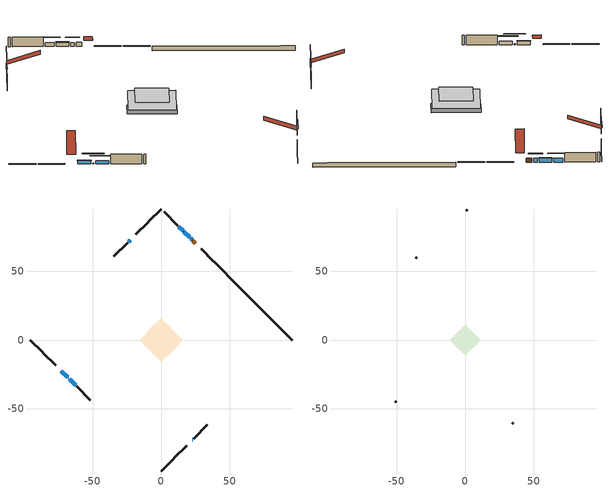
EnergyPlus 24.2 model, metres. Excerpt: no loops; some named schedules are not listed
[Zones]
conditioned space
 floor outside (Floor1 construction): -3.21,0 0,3.21 3.21,0 0,-3.21 z0.92
 floor adiabatic (AdiabaticFloorConstruction): -15.75,0 0,15.75 15.75,0 0,-15.75 z3.36
 floor foundation (Slab1 construction): -11.8,4.73 -4.73,11.8 11.8,-4.73 4.73,-11.8 z-1.37
 wall outside (RimJoist1 construction): 0,-95.43 8.98,-86.45 / -95.43,0 -86.45,-8.98 / 0,95.43 -8.98,86.45 / 47.58,47.86 38.59,56.84 z0.92:1.22
 wall outside (RimJoist2 construction): 9.64,-85.79 18.49,-76.94 / -85.79,-9.64 -76.94,-18.49 / -9.64,85.79 -18.49,76.94 / 37.93,57.5 29.08,66.35 z0.92:1.22
 wall outside (AdiabaticWallConstruction 1): 24.88,70.56 23.07,72.37 z0.92:2.95
 wall outside (AdiabaticWallConstruction): 22.41,73.02 21.37,74.06 / 20.71,74.72 16.56,78.88 / 15.9,79.53 12.78,82.65 z0.92:2.86; -72.73,-22.7 -68.29,-27.14 / -66.79,-28.65 -62.35,-33.09 z0.92:2.58; 22.7,-72.73 22.9,-72.54 / -67.64,-27.79 -67.44,-27.99 z0.92:1.29; -22.7,72.73 -23.79,71.64 z0.92:2.96
 wall outside (Wall1 construction): 23.55,-71.88 33.66,-61.77 / -61.69,-33.74 -51.58,-43.86 / -24.45,70.98 -34.56,60.87 / 12.13,83.31 2.01,93.42 z0.92:5.8
 wall foundation (FoundationWall1 construction): 48.23,47.2,-1.37 48.23,47.2,0.92 90.71,4.72,0.92 90.71,4.72,0.89 95.43,0,0.89 95.43,0,-1.37
 window (WindowConstruction): 22.41,73.02 21.37,74.06 z0.92:2.86
 window (WindowConstruction 4): 20.71,74.72 16.56,78.88 z0.92:2.86
 window (WindowConstruction 5): -72.73,-22.7 -68.29,-27.14 z0.92:2.58
 window (WindowConstruction 1): 15.9,79.53 12.78,82.65 z0.92:2.86
 window (WindowConstruction 6): 22.7,-72.73 22.9,-72.54 z0.92:1.28
 window (WindowConstruction 7): -67.64,-27.8 -67.44,-27.99 z0.92:1.28
 window (WindowConstruction 2): -22.7,72.73 -23.79,71.64 z0.92:2.96
 window (WindowConstruction 3): -66.79,-28.65 -62.35,-33.09 z0.92:2.58
 door (Door): 24.88,70.56 23.07,72.37 z0.92:2.95
 ceiling adiabatic (AdiabaticFloorConstruction): 0,-15.75 15.75,0 0,15.75 -15.75,0 z3.36
attic - vented
 floor to conditioned space (Floor2 construction Reversed): -11.28,0 0,11.28 11.28,0 0,-11.28 z5.8
 wall outside (Wall3 construction): 34.32,-61.11 35.02,-60.41 / -50.92,-44.51 -50.22,-45.21 / -35.22,60.21 -35.92,59.51 / 1.36,94.08 0.66,94.78 z0.92:5.8
 roof outside (Roof1 construction): 22.04,-73.39,5.8 11.06,-62.4,10.98 8.16,-65.3,10.98 19.15,-76.28,5.8; -73.39,-22.04,5.8 -62.4,-11.06,10.98 -65.3,-8.16,10.98 -76.28,-19.15,5.8; -22.04,73.39,5.8 -11.06,62.4,10.98 -8.16,65.3,10.98 -19.15,76.28,5.8; 25.53,69.9,5.8 14.54,58.91,10.98 17.44,56.02,10.98 28.43,67.01,5.8
shading: 19.5,75.93 24.28,71.16 24.57,71.45 19.79,76.22 z5.5; 16.42,79.02 20.86,74.58 21.15,74.87 16.71,79.31 z3.06; -68.15,-27.28 -72.87,-22.56 -73.17,-22.85 -68.44,-27.57 z2.78; 10.92,84.52 17.77,77.67 18.06,77.96 11.21,84.81 z5.5; 26.49,-68.95 19.11,-76.32 19.4,-76.62 26.78,-69.24 z6.36; -63.85,-31.58 -71.23,-24.2 -71.52,-24.5 -64.14,-31.88 z6.36; -25.66,69.77 -20.83,74.6 -21.13,74.89 -25.95,70.06 z5.6; -60.48,-34.95 -68.65,-26.78 -68.94,-27.07 -60.77,-35.24 z5.22
[Building]
Building 1: Terrain=Suburbs
[Site:Location]
Winnipeg Intl AP_MB: Latitude {deg}=49.91; Longitude {deg}=-97.24; Time Zone {hr}=-6; Elevation {m}=239; Keep Site Location Information=Yes
[Site:GroundTemperature:Shallow]
-2.46526, -5.11642, -5.32873, -4.07063, 0.979979, 6.00706, 10.3653, 13.1261, 13.3606, 11.1152, 6.8681, 1.99523
[Site:WaterMainsTemperature]
Calculation Method=Schedule; Temperature Schedule=mains temperature schedule
[Material] Roughness=Rough; Thermal Absorptance=0.9
Name | Thickness {m} | Conductivity {W/m-K} | Density {kg/m3} | Specific Heat {J/kg-K} | Solar Absorptance | Visible Absorptance
asphalt or fiberglass shingles | 0.00635 | 0.162714 | 1121.4 | 1465.45 | 0.84 | 0.84
ceiling loosefill ins | 0.254 | 0.0480833 | 16.02 | 1046.75 | 0.7 | 0.7
ceiling stud and cavity | 0.1397 | 0.127347 | 65.682 | 1177.47 | 0.7 | 0.7
concrete 4.0 in. | 0.1016 | 1.803125 | 2242.8 | 837.4 | 0.7 | 0.7
concrete 8.0 in. | 0.2032 | 1.803125 | 2242.8 | 837.4 | 0.7 | 0.7
door material | 0.04445 | 0.053851 | 512.64 | 1214.23 | 0.7 | 0.7
exterior vertical ins | 0.0457286 | 0.029427 | 32.04 | 1214.23 | 0.7 | 0.7
floor covering | 0.0127 | 0.0433444 | 54.468 | 1339.84 | 0.6 | 0.6
floor rigid ins; wall rigid ins | 0.051816 | 0.029427 | 32.04 | 1214.23 | 0.7 | 0.7
floor rigid ins 1; wall rigid ins 1 | 0.512978 | 0.029427 | 32.04 | 1214.23 | 0.7 | 0.7
floor stud and cavity | 0.1397 | 0.0889238 | 92.3553 | 1139.71 | 0.7 | 0.7
floor stud and cavity 1 | 0.1397 | 1.75129 | 37.0049 | 1207.88 | 0.7 | 0.7
furniture material conditioned space 1 | 0.1524 | 0.115458 | 640.8 | 1214.23 | 0.6 | 0.6
gypsum board | 0.0127 | 0.160291 | 801 | 837.4 | 0.6 | 0.6
gypsum board 1 | 0.0127 | 0.160291 | 801 | 837.4 | 0.7 | 0.7
osb sheathing 0.5 in. | 0.0127 | 0.115458 | 512.64 | 1214.23 | 0.7 | 0.7
osb sheathing 0.75 in. | 0.01905 | 0.115458 | 512.64 | 1214.23 | 0.7 | 0.7
osb sheathing 2.0 in. | 0.0508 | 0.115458 | 512.64 | 1214.23 | 0.7 | 0.7
rim joist stud and cavity | 0.0508 | 0.0451784 | 125.044 | 1163.47 | 0.6 | 0.6
rim joist stud and cavity 1 | 0.0508 | 0.0290657 | 125.044 | 1163.47 | 0.6 | 0.6
wall stud and cavity | 0.1397 | 0.21045 | 139.0536 | 1170.24 | 0.7 | 0.7
wall stud and cavity 1 | 0.0889 | 6.1454 | 50.32683 | 1063.81 | 0.6 | 0.6
wall stud and cavity 2 | 0.0889 | 0.380278 | 52.3479 | 1209.89 | 0.7 | 0.7
wall stud and cavity 3 | 0.0889 | 0.391764 | 83.0341 | 1211.67 | 0.7 | 0.7
wood siding | 0.0254 | 0.102417 | 544.68 | 1172.36 | 0.4 | 0.4
wood siding 1 | 0.00254 | 0.102417 | 544.68 | 1172.36 | 0.4 | 0.4
wood siding 2; wood siding 3; wood siding 4 | 0.0254 | 0.102417 | 544.68 | 1172.36 | 0.7 | 0.7
[WindowMaterial:SimpleGlazingSystem]
Name | U-Factor {W/m2-K} | Solar Heat Gain Coefficient
WindowMaterial | 1.6188 | 0.58
WindowMaterial 1 | 1.70567 | 0.58
WindowMaterial 2 | 1.69375 | 0.58
WindowMaterial 3 | 1.745985 | 0.57
WindowMaterial 4 | 3.250655 | 0.43
[Construction]
AdiabaticFloorConstruction: floor stud and cavity 1, floor rigid ins 1, osb sheathing 0.75 in., floor covering
AdiabaticWallConstruction: wood siding 3, wall rigid ins 1, wall stud and cavity 2, gypsum board
AdiabaticWallConstruction 1: wood siding 4, wall rigid ins 1, wall stud and cavity 2, gypsum board
Door: door material
Floor1 construction: floor stud and cavity, floor rigid ins, osb sheathing 0.75 in., floor covering
Floor2 construction Reversed: gypsum board, ceiling stud and cavity, ceiling loosefill ins
FoundationWall1 construction: concrete 8.0 in., gypsum board 1
furniture construction conditioned space 1: furniture material conditioned space 1
PartitionWallConstruction: gypsum board, wall stud and cavity 3, gypsum board
RimJoist1 construction: wood siding 2, osb sheathing 2.0 in., rim joist stud and cavity
RimJoist2 construction: wood siding 2, osb sheathing 2.0 in., rim joist stud and cavity 1
Roof1 construction: asphalt or fiberglass shingles
Slab1 construction: concrete 4.0 in.
Wall1 construction: wood siding, wall rigid ins, osb sheathing 0.5 in., wall stud and cavity, gypsum board
Wall3 construction: wood siding 1, wall stud and cavity 1
WindowConstruction: WindowMaterial
WindowConstruction 1; WindowConstruction 4: WindowMaterial 1
WindowConstruction 2: WindowMaterial 2
WindowConstruction 3; WindowConstruction 5: WindowMaterial 3
WindowConstruction 6; WindowConstruction 7: WindowMaterial 4
[Zone] Multiplier=1; Part of Total Floor Area=Yes
Name | Volume {m3}
attic - vented | 214.047
conditioned space | 1825.1
[Space]
Name | Zone | Volume {m3}
attic - vented 1 | attic - vented | 214.047
conditioned space 1 | conditioned space | 1825.1
[ZoneInfiltration:EffectiveLeakageArea]
infil attic - vented 1: Zone or Space=attic - vented 1; Schedule=Always On Discrete; Effective Air Leakage Area {cm2}=8485; Stack Coefficient=0.000699329; Wind Coefficient=1.78674e-05
[ZoneMixing]
whole house fan mix: Zone or Space=attic - vented; Schedule=Always On Continuous; Design Flow Rate Calculation Method=Flow/Zone; Design Flow Rate {m3/s}=0; Source Zone or Space=conditioned space
[SurfaceProperty:ExposedFoundationPerimeter]
Slab1: Exposed Perimeter Calculation Method=TotalExposedPerimeter; Total Exposed Perimeter {m}=66.751
[InternalMass] Zone or ZoneList=conditioned space; Space or SpaceList=conditioned space 1
Name | Construction | Surface Area {m2}
furniture mass conditioned space 1 | furniture construction conditioned space 1 | 300.252
partition wall mass | PartitionWallConstruction | 750.63
[Lights]
interior lighting: Zone or ZoneList or Space or SpaceList=conditioned space 1; Schedule=interior lighting schedule; Design Level Calculation Method=LightingLevel; Lighting Level {W}=343.2; Return Air Fraction=0; Fraction Radiant=0.6; Fraction Visible=0.2; Fraction Replaceable=1
[People]
occupants: Zone or ZoneList or Space or SpaceList=conditioned space 1; Number of People Schedule=occupants schedule; Number of People Calculation Method=People; Number of People=3; Fraction Radiant=0.314171; Sensible Heat Fraction=0.56303; Activity Level Schedule=occupants activity schedule; Carbon Dioxide Generation Rate {m3/s-W}=0; Enable ASHRAE 55 Comfort Warnings=No; Mean Radiant Temperature Calculation Type=EnclosureAveraged
[ElectricEquipment] Zone or ZoneList or Space or SpaceList=conditioned space 1; Design Level Calculation Method=EquipmentLevel
Name | Schedule | Design Level {W} | Fraction Latent | Fraction Radiant | Fraction Lost
clothes dryer | clothes dryer schedule | 140.772 | 0.015 | 0.081 | 0.85
clothes washer | clothes washer schedule | 32.1985 | 0.03 | 0.162 | 0.7
cooking range | cooking range schedule | 215.147 | 0.08 | 0.432 | 0.2
dishwasher | dishwasher schedule | 66.8632 | 0.3 | 0.18 | 0.4
fridge | fridge schedule | 72.9452 | 0 | 0.6 | 0
mech vent house fan | mech vent house fan schedule | 22.7 | 0 | 0 | 1
mech vent house fan cfis | mech vent house fan cfis schedule | 0 | 0 | 0 | 0
misc plug loads | misc plug loads schedule | 494.7 | 0.045 | 0.513 | 0.1
whole house fan | Always On Discrete | 0 | 0 | 0 | 1
[OtherEquipment] Zone or ZoneList or Space or SpaceList=conditioned space 1; Design Level Calculation Method=EquipmentLevel
Name | Fuel Type | Schedule | Design Level {W} | Fraction Latent | Fraction Radiant | Fraction Lost
clothes dryer 1 | Electricity | clothes dryer schedule | 0 | 0.015 | 0.081 | 0.85
cooking range 1 | Electricity | cooking range schedule | 0 | 0.08 | 0.432 | 0.2
general water use latent | None | general water use schedule | 62.594 | 1 | 0 | 0
general water use sensible | None | general water use schedule | -61.6891 | 0 | 0.6 | 0
mech vent house fan latent load | None | Always On Discrete | 0 | 1 | 0 | 0
mech vent house fan sensible load | None | Always On Discrete | 0 | 0 | 0 | 0
water heater energy adjustment1 | NaturalGas | Always On Discrete | 0.01 | 0 | 0 | 1
[ZoneInfiltration:DesignFlowRate] Zone or ZoneList or Space or SpaceList=conditioned space 1; Schedule=Always On Discrete; Design Flow Rate Calculation Method=Flow/Zone; Design Flow Rate {m3/s}=0
infil flow; natural vent flow; whole house fan flow
[AvailabilityManager:Scheduled]
central ac and furnace airloop Availability Manager: Schedule=Always On Discrete
[Foundation:Kiva]
Foundation Kiva 1: Initial Indoor Air Temperature {C}=21; Wall Height Above Grade {m}=0.919978; Wall Depth Below Slab {m}=0.2032; Custom Block Material Name 1=exterior vertical ins; Custom Block Depth 1 {m}=2.28999; Custom Block X Position 1 {m}=0.2159; Custom Block Z Position 1 {m}=0
[Foundation:Kiva:Settings]
Soil Conductivity {W/m-K}=0.849921; Soil Density {kg/m3}=1842.3; Soil Specific Heat {J/kg-K}=418.7; Ground Solar Absorptivity=0.9; Ground Thermal Absorptivity=0.9; Ground Surface Roughness {m}=0.03; Far-Field Width {m}=40; Deep-Ground Boundary Condition=ZeroFlux; Deep-Ground Depth {m}=40; Minimum Cell Dimension {m}=0.2; Maximum Cell Growth Coefficient=3; Simulation Timestep=Timestep
[Exterior:Lights]
exterior lighting: Schedule=exterior lighting schedule; Design Level {W}=75.6
[EnergyManagementSystem:GlobalVariable]
central_ac_and_furnace_airloop_Fan_RTF
infil_program_Qfan
infil_program_Qinf
natural_vent_program_Qnv
natural_vent_program_Qwhf
[EnergyManagementSystem:Sensor]
Name | Output:Variable or Output:Meter Index Key | Output:Variable or Output:Meter
airflow_gain | infil flow | Infiltration Sensible Heat Gain Energy
airflow_gain_1 | natural vent flow | Infiltration Sensible Heat Gain Energy
airflow_gain_2 | whole house fan flow | Infiltration Sensible Heat Gain Energy
airflow_loss | infil flow | Infiltration Sensible Heat Loss Energy
airflow_loss_1 | natural vent flow | Infiltration Sensible Heat Loss Energy
airflow_loss_2 | whole house fan flow | Infiltration Sensible Heat Loss Energy
clg_load_cond |  | Cooling:EnergyTransfer:Zone:CONDITIONED SPACE
clg_sp_s; clg_sp_s_1 | cooling setpoint | Schedule Value
clothes_dryer_exhaust_0_sch_s | clothes dryer exhaust 0 schedule | Schedule Value
cool_season | cooling season schedule | Schedule Value
htg_load_cond |  | Heating:EnergyTransfer:Zone:CONDITIONED SPACE
htg_sp_s; htg_sp_s_1 | heating setpoint | Schedule Value
ig_ee_conv | clothes dryer | Electric Equipment Convective Heating Energy
ig_ee_conv_2 | cooking range | Electric Equipment Convective Heating Energy
ig_ee_conv_4 | fridge | Electric Equipment Convective Heating Energy
ig_ee_conv_5 | misc plug loads | Electric Equipment Convective Heating Energy
ig_ee_conv_6 | whole house fan | Electric Equipment Convective Heating Energy
ig_ee_rad | clothes dryer | Electric Equipment Radiant Heating Energy
ig_ee_rad_2 | cooking range | Electric Equipment Radiant Heating Energy
ig_ee_rad_4 | fridge | Electric Equipment Radiant Heating Energy
ig_ee_rad_5 | misc plug loads | Electric Equipment Radiant Heating Energy
ig_ee_rad_6 | whole house fan | Electric Equipment Radiant Heating Energy
ig_lgt_conv | interior lighting | Lights Convective Heating Energy
ig_lgt_rad | interior lighting | Lights Radiant Heating Energy
ig_lgt_vis | interior lighting | Lights Visible Radiation Heating Energy
ig_oe_conv | clothes dryer 1 | Other Equipment Convective Heating Energy
ig_oe_conv_1 | cooking range 1 | Other Equipment Convective Heating Energy
ig_oe_conv_2 | general water use latent | Other Equipment Convective Heating Energy
ig_oe_conv_3 | general water use sensible | Other Equipment Convective Heating Energy
ig_oe_conv_4 | water heater energy adjustment1 | Other Equipment Convective Heating Energy
ig_oe_rad | clothes dryer 1 | Other Equipment Radiant Heating Energy
ig_oe_rad_1 | cooking range 1 | Other Equipment Radiant Heating Energy
ig_oe_rad_2 | general water use latent | Other Equipment Radiant Heating Energy
ig_oe_rad_3 | general water use sensible | Other Equipment Radiant Heating Energy
ig_oe_rad_4 | water heater energy adjustment1 | Other Equipment Radiant Heating Energy
ig_ppl_conv | occupants | People Convective Heating Energy
ig_ppl_rad | occupants | People Radiant Heating Energy
im_conv | furniture mass conditioned space 1 | Surface Inside Face Convection Heat Gain Energy
im_conv_1 | partition wall mass | Surface Inside Face Convection Heat Gain Energy
im_ig | furniture mass conditioned space 1 | Surface Inside Face Internal Gains Radiation Heat Gain Energy
im_ig_1 | partition wall mass | Surface Inside Face Internal Gains Radiation Heat Gain Energy
im_lgt | furniture mass conditioned space 1 | Surface Inside Face Lights Radiation Heat Gain Energy
im_lgt_1 | partition wall mass | Surface Inside Face Lights Radiation Heat Gain Energy
im_sol | furniture mass conditioned space 1 | Surface Inside Face Solar Radiation Heat Gain Energy
im_sol_1 | partition wall mass | Surface Inside Face Solar Radiation Heat Gain Energy
im_surf | furniture mass conditioned space 1 | Surface Inside Face Net Surface Thermal Radiation Heat Gain Energy
im_surf_1 | partition wall mass | Surface Inside Face Net Surface Thermal Radiation Heat Gain Energy
mv_conv | mech vent house fan | Electric Equipment Convective Heating Energy
mv_conv_1 | mech vent house fan cfis | Electric Equipment Convective Heating Energy
mv_conv_2 | mech vent house fan latent load | Other Equipment Convective Heating Energy
mv_conv_3 | mech vent house fan sensible load | Other Equipment Convective Heating Energy
mv_rad | mech vent house fan | Electric Equipment Radiant Heating Energy
mv_rad_1 | mech vent house fan cfis | Electric Equipment Radiant Heating Energy
mv_rad_2 | mech vent house fan latent load | Other Equipment Radiant Heating Energy
mv_rad_3 | mech vent house fan sensible load | Other Equipment Radiant Heating Energy
natural_vent_s | natural vent schedule | Schedule Value
out_pb_s |  | Site Outdoor Air Barometric Pressure
out_wt_s |  | Site Outdoor Air Humidity Ratio
site_vw_s |  | Site Wind Speed
ss_back_out | Window1 | Surface Window Shortwave from Zone Back Out Window Heat Transfer Rate
ss_back_out_1 | Window11 | Surface Window Shortwave from Zone Back Out Window Heat Transfer Rate
ss_back_out_2 | Window15 | Surface Window Shortwave from Zone Back Out Window Heat Transfer Rate
ss_back_out_3 | Window2 | Surface Window Shortwave from Zone Back Out Window Heat Transfer Rate
ss_back_out_4 | Window20 | Surface Window Shortwave from Zone Back Out Window Heat Transfer Rate
ss_back_out_5 | Window21 | Surface Window Shortwave from Zone Back Out Window Heat Transfer Rate
ss_back_out_6 | Window5 | Surface Window Shortwave from Zone Back Out Window Heat Transfer Rate
ss_back_out_7 | Window6 | Surface Window Shortwave from Zone Back Out Window Heat Transfer Rate
ss_conv | Door1 | Surface Inside Face Convection Heat Gain Energy
ss_conv_1 | Window1 | Surface Inside Face Convection Heat Gain Energy
ss_conv_2 | Window11 | Surface Inside Face Convection Heat Gain Energy
ss_conv_3 | Window15 | Surface Inside Face Convection Heat Gain Energy
ss_conv_4 | Window2 | Surface Inside Face Convection Heat Gain Energy
ss_conv_5 | Window20 | Surface Inside Face Convection Heat Gain Energy
ss_conv_6 | Window21 | Surface Inside Face Convection Heat Gain Energy
ss_conv_7 | Window5 | Surface Inside Face Convection Heat Gain Energy
ss_conv_8 | Window6 | Surface Inside Face Convection Heat Gain Energy
ss_ig | Door1 | Surface Inside Face Internal Gains Radiation Heat Gain Energy
ss_ig_1 | Window1 | Surface Inside Face Internal Gains Radiation Heat Gain Energy
ss_ig_2 | Window11 | Surface Inside Face Internal Gains Radiation Heat Gain Energy
ss_ig_3 | Window15 | Surface Inside Face Internal Gains Radiation Heat Gain Energy
ss_ig_4 | Window2 | Surface Inside Face Internal Gains Radiation Heat Gain Energy
ss_ig_5 | Window20 | Surface Inside Face Internal Gains Radiation Heat Gain Energy
ss_ig_6 | Window21 | Surface Inside Face Internal Gains Radiation Heat Gain Energy
ss_ig_7 | Window5 | Surface Inside Face Internal Gains Radiation Heat Gain Energy
ss_ig_8 | Window6 | Surface Inside Face Internal Gains Radiation Heat Gain Energy
ss_lgt | Door1 | Surface Inside Face Lights Radiation Heat Gain Energy
ss_sol | Door1 | Surface Inside Face Solar Radiation Heat Gain Energy
ss_surf | Door1 | Surface Inside Face Net Surface Thermal Radiation Heat Gain Energy
ss_surf_1 | Window1 | Surface Inside Face Net Surface Thermal Radiation Heat Gain Energy
ss_surf_2 | Window11 | Surface Inside Face Net Surface Thermal Radiation Heat Gain Energy
ss_surf_3 | Window15 | Surface Inside Face Net Surface Thermal Radiation Heat Gain Energy
ss_surf_4 | Window2 | Surface Inside Face Net Surface Thermal Radiation Heat Gain Energy
ss_surf_5 | Window20 | Surface Inside Face Net Surface Thermal Radiation Heat Gain Energy
ss_surf_6 | Window21 | Surface Inside Face Net Surface Thermal Radiation Heat Gain Energy
ss_surf_7 | Window5 | Surface Inside Face Net Surface Thermal Radiation Heat Gain Energy
ss_surf_8 | Window6 | Surface Inside Face Net Surface Thermal Radiation Heat Gain Energy
ss_trans_in | Window1 | Surface Window Transmitted Solar Radiation Rate
ss_trans_in_1 | Window11 | Surface Window Transmitted Solar Radiation Rate
ss_trans_in_2 | Window15 | Surface Window Transmitted Solar Radiation Rate
ss_trans_in_3 | Window2 | Surface Window Transmitted Solar Radiation Rate
ss_trans_in_4 | Window20 | Surface Window Transmitted Solar Radiation Rate
ss_trans_in_5 | Window21 | Surface Window Transmitted Solar Radiation Rate
ss_trans_in_6 | Window5 | Surface Window Transmitted Solar Radiation Rate
ss_trans_in_7 | Window6 | Surface Window Transmitted Solar Radiation Rate
ss_trans_out | Window1 | Surface Inside Face Initial Transmitted Diffuse Transmitted Out Window Solar Radiation Rate
ss_trans_out_1 | Window11 | Surface Inside Face Initial Transmitted Diffuse Transmitted Out Window Solar Radiation Rate
ss_trans_out_2 | Window15 | Surface Inside Face Initial Transmitted Diffuse Transmitted Out Window Solar Radiation Rate
ss_trans_out_3 | Window2 | Surface Inside Face Initial Transmitted Diffuse Transmitted Out Window Solar Radiation Rate
ss_trans_out_4 | Window20 | Surface Inside Face Initial Transmitted Diffuse Transmitted Out Window Solar Radiation Rate
ss_trans_out_5 | Window21 | Surface Inside Face Initial Transmitted Diffuse Transmitted Out Window Solar Radiation Rate
ss_trans_out_6 | Window5 | Surface Inside Face Initial Transmitted Diffuse Transmitted Out Window Solar Radiation Rate
ss_trans_out_7 | Window6 | Surface Inside Face Initial Transmitted Diffuse Transmitted Out Window Solar Radiation Rate
s_conv | Floor1 | Surface Inside Face Convection Heat Gain Energy
s_conv_1 | Floor2 | Surface Inside Face Convection Heat Gain Energy
s_conv_10 | RimJoist2:225 | Surface Inside Face Convection Heat Gain Energy
s_conv_11 | RimJoist2:315 | Surface Inside Face Convection Heat Gain Energy
s_conv_12 | RimJoist2:45 | Surface Inside Face Convection Heat Gain Energy
s_conv_13 | Slab1 | Surface Inside Face Convection Heat Gain Energy
s_conv_14 | Wall1:135 | Surface Inside Face Convection Heat Gain Energy
s_conv_15 | Wall1:225 | Surface Inside Face Convection Heat Gain Energy
s_conv_16 | Wall1:315 | Surface Inside Face Convection Heat Gain Energy
s_conv_17 | Wall1:45 | Surface Inside Face Convection Heat Gain Energy
s_conv_2 | FoundationWall1 | Surface Inside Face Convection Heat Gain Energy
s_conv_3 | inferred conditioned ceiling | Surface Inside Face Convection Heat Gain Energy
s_conv_4 | inferred conditioned floor | Surface Inside Face Convection Heat Gain Energy
s_conv_5 | RimJoist1:135 | Surface Inside Face Convection Heat Gain Energy
s_conv_6 | RimJoist1:225 | Surface Inside Face Convection Heat Gain Energy
s_conv_7 | RimJoist1:315 | Surface Inside Face Convection Heat Gain Energy
s_conv_8 | RimJoist1:45 | Surface Inside Face Convection Heat Gain Energy
s_conv_9 | RimJoist2:135 | Surface Inside Face Convection Heat Gain Energy
s_ig | Floor1 | Surface Inside Face Internal Gains Radiation Heat Gain Energy
s_ig_1 | Floor2 | Surface Inside Face Internal Gains Radiation Heat Gain Energy
s_ig_10 | RimJoist2:225 | Surface Inside Face Internal Gains Radiation Heat Gain Energy
s_ig_11 | RimJoist2:315 | Surface Inside Face Internal Gains Radiation Heat Gain Energy
s_ig_12 | RimJoist2:45 | Surface Inside Face Internal Gains Radiation Heat Gain Energy
s_ig_13 | Slab1 | Surface Inside Face Internal Gains Radiation Heat Gain Energy
s_ig_14 | Wall1:135 | Surface Inside Face Internal Gains Radiation Heat Gain Energy
s_ig_15 | Wall1:225 | Surface Inside Face Internal Gains Radiation Heat Gain Energy
s_ig_16 | Wall1:315 | Surface Inside Face Internal Gains Radiation Heat Gain Energy
s_ig_17 | Wall1:45 | Surface Inside Face Internal Gains Radiation Heat Gain Energy
s_ig_2 | FoundationWall1 | Surface Inside Face Internal Gains Radiation Heat Gain Energy
s_ig_3 | inferred conditioned ceiling | Surface Inside Face Internal Gains Radiation Heat Gain Energy
s_ig_4 | inferred conditioned floor | Surface Inside Face Internal Gains Radiation Heat Gain Energy
s_ig_5 | RimJoist1:135 | Surface Inside Face Internal Gains Radiation Heat Gain Energy
s_ig_6 | RimJoist1:225 | Surface Inside Face Internal Gains Radiation Heat Gain Energy
s_ig_7 | RimJoist1:315 | Surface Inside Face Internal Gains Radiation Heat Gain Energy
s_ig_8 | RimJoist1:45 | Surface Inside Face Internal Gains Radiation Heat Gain Energy
s_ig_9 | RimJoist2:135 | Surface Inside Face Internal Gains Radiation Heat Gain Energy
s_lgt | Floor1 | Surface Inside Face Lights Radiation Heat Gain Energy
s_lgt_1 | Floor2 | Surface Inside Face Lights Radiation Heat Gain Energy
s_lgt_10 | RimJoist2:225 | Surface Inside Face Lights Radiation Heat Gain Energy
s_lgt_11 | RimJoist2:315 | Surface Inside Face Lights Radiation Heat Gain Energy
s_lgt_12 | RimJoist2:45 | Surface Inside Face Lights Radiation Heat Gain Energy
s_lgt_13 | Slab1 | Surface Inside Face Lights Radiation Heat Gain Energy
s_lgt_14 | Wall1:135 | Surface Inside Face Lights Radiation Heat Gain Energy
s_lgt_15 | Wall1:225 | Surface Inside Face Lights Radiation Heat Gain Energy
s_lgt_16 | Wall1:315 | Surface Inside Face Lights Radiation Heat Gain Energy
s_lgt_17 | Wall1:45 | Surface Inside Face Lights Radiation Heat Gain Energy
s_lgt_2 | FoundationWall1 | Surface Inside Face Lights Radiation Heat Gain Energy
s_lgt_3 | inferred conditioned ceiling | Surface Inside Face Lights Radiation Heat Gain Energy
s_lgt_4 | inferred conditioned floor | Surface Inside Face Lights Radiation Heat Gain Energy
s_lgt_5 | RimJoist1:135 | Surface Inside Face Lights Radiation Heat Gain Energy
s_lgt_6 | RimJoist1:225 | Surface Inside Face Lights Radiation Heat Gain Energy
s_lgt_7 | RimJoist1:315 | Surface Inside Face Lights Radiation Heat Gain Energy
s_lgt_8 | RimJoist1:45 | Surface Inside Face Lights Radiation Heat Gain Energy
s_lgt_9 | RimJoist2:135 | Surface Inside Face Lights Radiation Heat Gain Energy
s_sol | Floor1 | Surface Inside Face Solar Radiation Heat Gain Energy
s_sol_1 | Floor2 | Surface Inside Face Solar Radiation Heat Gain Energy
s_sol_10 | RimJoist2:225 | Surface Inside Face Solar Radiation Heat Gain Energy
s_sol_11 | RimJoist2:315 | Surface Inside Face Solar Radiation Heat Gain Energy
s_sol_12 | RimJoist2:45 | Surface Inside Face Solar Radiation Heat Gain Energy
